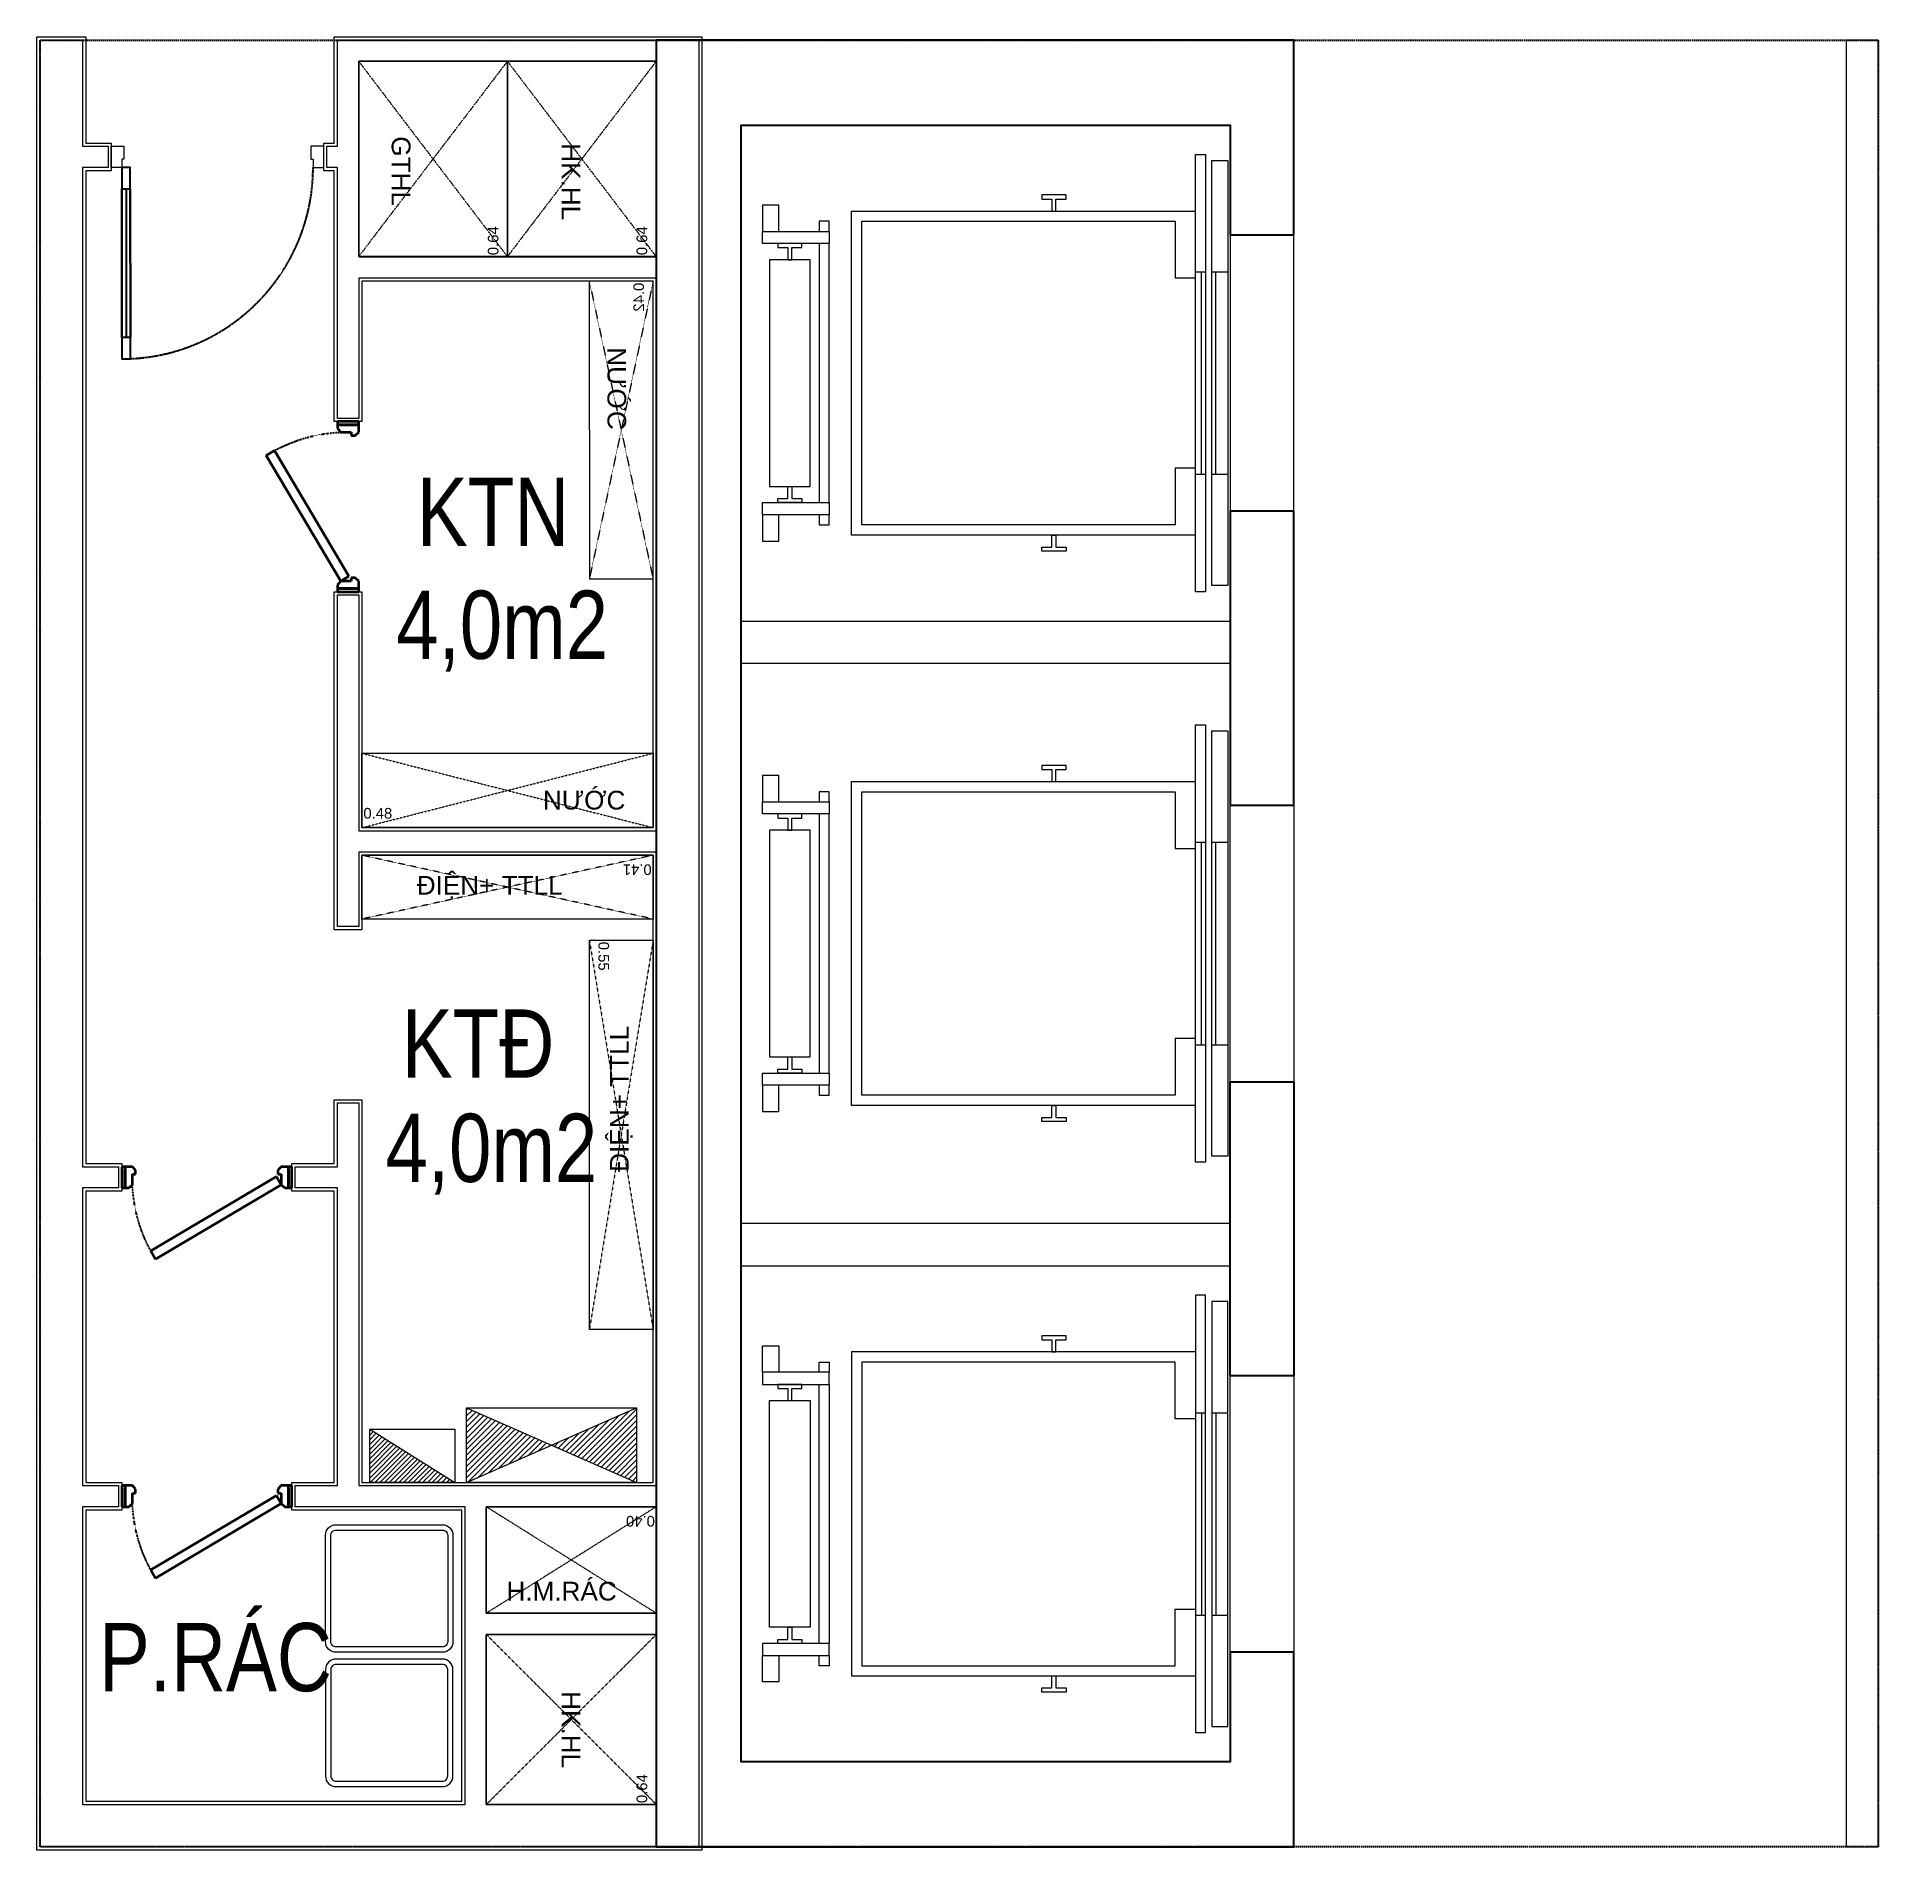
# Model space of a CAD drawing. Header units: millimetres. Extents: x -8915 to -250, y -10316 to -1786.
import ezdxf
from ezdxf.enums import TextEntityAlignment as Align

# ---------------------------------------------------------------- set-up
doc = ezdxf.new("R2010")
doc.units = ezdxf.units.MM
for name, pattern in [('250602-MB CO CAU CĂN HO X1-3A-1$0$Xr_truc thang N3 tang dien hinh$0$T-Can ho$0$HIDDEN3', [0.2, 0.1, -0.1]), ('HIDDEN', [9.525, 6.35, -3.175]), ('HIDDEN3', [0.2, 0.1, -0.1]), ('Xr_truc thang N3 tang dien hinh$0$T-Can ho$0$HIDDEN3', [0.2, 0.1, -0.1]), ('XREF MB$0$HIDDEN', [0.375, 0.25, -0.125]), ('Xref Y2-Y4 ME$0$Xref MB Y2.Y4$0$Xr_truc thang N3 tang dien hinh$0$T-Can ho$0$HIDDEN3', [0.2, 0.1, -0.1])]:
    doc.linetypes.add(name, pattern=pattern)
doc.layers.get('0').update_dxf_attribs({"color": 231})
for name, color, linetype in [('A-CONC', 2, 'Continuous'), ('A-DOOR', 142, 'Continuous'), ('MDI-BAO-TM', 3, 'HIDDEN')]:
    doc.layers.add(name, color=color, linetype=linetype)
for name, color, linetype, lineweight in [('A-FNSH', 253, 'Continuous', 9), ('A-LITE', 9, 'Continuous', 9), ('A-TEXT', 255, 'Continuous', 25), ('A-WALL', 1, 'Continuous', 13), ('ICU. CUA', 145, 'Continuous', 13)]:
    doc.layers.add(name, color=color, linetype=linetype, lineweight=lineweight)
doc.styles.add('250602-MB CO CAU CĂN HO X1-3A-1$0$Xr_truc thang N3 tang dien hinh$0$T-Can ho$0$Arial', font='arial.ttf')
doc.styles.add('MDI_Chu Thuong', font='arial.ttf', dxfattribs={"width": 0.8})
doc.styles.add('Xr_truc thang N3 tang dien hinh$0$T-Can ho$0$Arial', font='arial.ttf')
doc.styles.add('Xref Y2-Y4 ME$0$Xref MB Y2.Y4$0$Xr_truc thang N3 tang dien hinh$0$T-Can ho$0$Arial', font='arial.ttf')

# ---------------------------------------------------------------- blocks, each defined once
blk = doc.blocks.new('*U18')
blk.add_lwpolyline([(0, 0), (0, 700), (918.7, 700), (918.7, 0)], close=True)
at = {"linetype": 'Xr_truc thang N3 tang dien hinh$0$T-Can ho$0$HIDDEN3'}
for points in [[(0, 0), (918.7, 700)], [(0, 700), (918.7, 0)]]:
    blk.add_lwpolyline(points, dxfattribs=at)
at = {"style": 'Xr_truc thang N3 tang dien hinh$0$T-Can ho$0$Arial'}
blk.add_text('0.64', height=50, dxfattribs=at).set_placement((6.6, 42.7))
blk.add_attdef('--', text='', height=88, dxfattribs=at).set_placement((126.6, 189.6), align=Align.MIDDLE_CENTER)
blk = doc.blocks.new('*U19')
blk.add_lwpolyline([(0, 0), (0, 700), (918.7, 700), (918.7, 0)], close=True)
at = {"linetype": '250602-MB CO CAU CĂN HO X1-3A-1$0$Xr_truc thang N3 tang dien hinh$0$T-Can ho$0$HIDDEN3'}
for points in [[(0, 0), (918.7, 700)], [(0, 700), (918.7, 0)]]:
    blk.add_lwpolyline(points, dxfattribs=at)
at = {"style": '250602-MB CO CAU CĂN HO X1-3A-1$0$Xr_truc thang N3 tang dien hinh$0$T-Can ho$0$Arial'}
blk.add_text('0.64', height=50, dxfattribs=at).set_placement((6.6, 42.7))
blk.add_attdef('--', text='', height=88, dxfattribs=at).set_placement((126.6, 189.6), align=Align.MIDDLE_CENTER)
blk = doc.blocks.new('*U20')
blk.add_lwpolyline([(0, 0), (0, 350), (1370, 350), (1370, 0)], close=True)
at = {"linetype": 'Xref Y2-Y4 ME$0$Xref MB Y2.Y4$0$Xr_truc thang N3 tang dien hinh$0$T-Can ho$0$HIDDEN3'}
for points in [[(0, 0), (1370, 350)], [(0, 350), (1370, 0)]]:
    blk.add_lwpolyline(points, dxfattribs=at)
at = {"style": 'Xref Y2-Y4 ME$0$Xref MB Y2.Y4$0$Xr_truc thang N3 tang dien hinh$0$T-Can ho$0$Arial'}
blk.add_text('0.48', height=50, dxfattribs=at).set_placement((6.6, 42.7))
blk.add_attdef('--', text='', height=88, dxfattribs=at).set_placement((126.6, 189.6), align=Align.MIDDLE_CENTER)
blk = doc.blocks.new('*U14')
blk.add_lwpolyline([(0, 0), (0, 300), (1400, 300), (1400, 0)], close=True)
at = {"linetype": 'Xref Y2-Y4 ME$0$Xref MB Y2.Y4$0$Xr_truc thang N3 tang dien hinh$0$T-Can ho$0$HIDDEN3'}
for points in [[(0, 0), (1400, 300)], [(0, 300), (1400, 0)]]:
    blk.add_lwpolyline(points, dxfattribs=at)
at = {"style": 'Xref Y2-Y4 ME$0$Xref MB Y2.Y4$0$Xr_truc thang N3 tang dien hinh$0$T-Can ho$0$Arial'}
blk.add_text('0.42', height=50, dxfattribs=at).set_placement((6.6, 42.7))
blk.add_attdef('--', text='', height=88, dxfattribs=at).set_placement((126.6, 189.6), align=Align.MIDDLE_CENTER)
blk = doc.blocks.new('TUCC')
at = {"layer": 'A-FNSH'}
h = blk.add_hatch(dxfattribs=at)
h.set_pattern_fill('ANSI31', color=8, scale=5, angle=90)
h.set_pattern_definition([(135, (159303.51, -210150.06), (-11.2253, -11.2253), [])])
h.paths.add_polyline_path([(159303.5, -210150.1), (159053.5, -210550.1), (159303.5, -210550.1)])
for p, q in [((159053.5, -210550.1), (159053.5, -210150.1)), ((159053.5, -210550.1), (159303.5, -210150.1)), ((159053.5, -210150.1), (159303.5, -210150.1)), ((159303.5, -210150.1), (159303.5, -210550.1)), ((159303.5, -210550.1), (159053.5, -210550.1))]:
    blk.add_line(p, q, dxfattribs=at)
blk = doc.blocks.new('*X4')
at = {"color": 0}
for p, q in [((32025, 38839.7), (32032.1, 38846.9)), ((32025, 38813.2), (32050.6, 38838.8)), ((32025, 38786.7), (32069, 38830.7)), ((32025, 38760.2), (32087.5, 38822.7)), ((32567.1, 38612.8), (32788.1, 38833.9)), ((32585.5, 38604.8), (32825, 38844.2)), ((32025, 38733.7), (32105.9, 38814.6)), ((32025, 38707.2), (32124.4, 38806.5)), ((32025, 38680.6), (32142.8, 38798.5)), ((32025, 38654.1), (32161.3, 38790.4)), ((32025, 38627.6), (32179.7, 38782.3)), ((32025, 38601.1), (32198.2, 38774.2)), ((32025, 38574.6), (32216.6, 38766.2)), ((32025, 38548.1), (32235, 38758.1)), ((32025, 38521.5), (32253.5, 38750)), ((32033.8, 38503.9), (32271.9, 38742)), ((32081, 38524.5), (32290.4, 38733.9)), ((32493.3, 38645.1), (32599.5, 38751.4)), ((32511.7, 38637.1), (32646.7, 38772)), ((32530.2, 38629), (32693.8, 38792.6)), ((32548.6, 38620.9), (32740.9, 38813.2)), ((32604, 38596.7), (32825, 38817.7)), ((32622.4, 38588.6), (32825, 38791.2)), ((32640.9, 38580.6), (32825, 38764.7)), ((32659.3, 38572.5), (32825, 38738.2)), ((32128.1, 38545.1), (32308.8, 38725.8)), ((32175.3, 38565.7), (32327.3, 38717.8)), ((32222.4, 38586.4), (32345.7, 38709.7)), ((32269.5, 38607), (32364.2, 38701.6)), ((32316.7, 38627.6), (32382.6, 38693.5)), ((32363.8, 38648.2), (32401.1, 38685.5)), ((32411, 38668.9), (32419.5, 38677.4)), ((32438, 38669.3), (32458.1, 38689.5)), ((32456.4, 38661.3), (32505.2, 38710.1)), ((32474.8, 38653.2), (32552.4, 38730.7)), ((32677.8, 38564.4), (32825, 38711.7)), ((32696.2, 38556.3), (32825, 38685.1)), ((32714.6, 38548.3), (32825, 38658.6)), ((32733.1, 38540.2), (32825, 38632.1)), ((32751.5, 38532.1), (32825, 38605.6)), ((32770, 38524.1), (32825, 38579.1)), ((32788.4, 38516), (32825, 38552.6)), ((32806.9, 38507.9), (32825, 38526))]:
    blk.add_line(p, q, dxfattribs=at)
blk = doc.blocks.new('P3')
at = {"layer": 'A-FNSH'}
for p, q in [((-400, 175), (400, 175)), ((-400, 175), (400, -175)), ((-400, -175), (400, 175)), ((-400, -175), (-400, 175)), ((400, 175), (400, -175)), ((400, -175), (-400, -175))]:
    blk.add_line(p, q, dxfattribs=at)
at = {"layer": 'A-FNSH', "color": 8}
blk.add_blockref('*X4', (-32425, -38675), dxfattribs=at)
blk = doc.blocks.new('*U12')
blk.add_lwpolyline([(0, 0), (0, 300), (1370.1, 300), (1370.1, 0)], close=True)
at = {"linetype": 'Xref Y2-Y4 ME$0$Xref MB Y2.Y4$0$Xr_truc thang N3 tang dien hinh$0$T-Can ho$0$HIDDEN3'}
for points in [[(0, 0), (1370.1, 300)], [(0, 300), (1370.1, 0)]]:
    blk.add_lwpolyline(points, dxfattribs=at)
at = {"style": 'Xref Y2-Y4 ME$0$Xref MB Y2.Y4$0$Xr_truc thang N3 tang dien hinh$0$T-Can ho$0$Arial'}
blk.add_text('0.41', height=50, dxfattribs=at).set_placement((6.6, 42.7))
blk.add_attdef('--', text='', height=88, dxfattribs=at).set_placement((126.6, 189.6), align=Align.MIDDLE_CENTER)
blk = doc.blocks.new('*U13')
blk.add_lwpolyline([(0, 0), (0, 300), (1830.5, 300), (1830.5, 0)], close=True)
at = {"linetype": 'Xref Y2-Y4 ME$0$Xref MB Y2.Y4$0$Xr_truc thang N3 tang dien hinh$0$T-Can ho$0$HIDDEN3'}
for points in [[(0, 0), (1830.5, 300)], [(0, 300), (1830.5, 0)]]:
    blk.add_lwpolyline(points, dxfattribs=at)
at = {"style": 'Xref Y2-Y4 ME$0$Xref MB Y2.Y4$0$Xr_truc thang N3 tang dien hinh$0$T-Can ho$0$Arial'}
blk.add_text('0.55', height=50, dxfattribs=at).set_placement((6.6, 42.7))
blk.add_attdef('--', text='', height=88, dxfattribs=at).set_placement((126.6, 189.6), align=Align.MIDDLE_CENTER)
blk = doc.blocks.new('*U15')
blk.add_lwpolyline([(0, 0), (0, 500.3), (800, 500.3), (800, 0)], close=True)
at = {"linetype": 'Xref Y2-Y4 ME$0$Xref MB Y2.Y4$0$Xr_truc thang N3 tang dien hinh$0$T-Can ho$0$HIDDEN3'}
for points in [[(0, 0), (800, 500.3)], [(0, 500.3), (800, 0)]]:
    blk.add_lwpolyline(points, dxfattribs=at)
at = {"style": 'Xref Y2-Y4 ME$0$Xref MB Y2.Y4$0$Xr_truc thang N3 tang dien hinh$0$T-Can ho$0$Arial'}
blk.add_text('0.40', height=50, dxfattribs=at).set_placement((6.6, 42.7))
blk.add_attdef('--', text='', height=88, dxfattribs=at).set_placement((126.6, 189.6), align=Align.MIDDLE_CENTER)
blk = doc.blocks.new('*U16')
blk.add_lwpolyline([(0, 0), (0, 800), (800, 800), (800, 0)], close=True)
at = {"linetype": 'Xr_truc thang N3 tang dien hinh$0$T-Can ho$0$HIDDEN3'}
for points in [[(0, 0), (800, 800)], [(0, 800), (800, 0)]]:
    blk.add_lwpolyline(points, dxfattribs=at)
at = {"style": 'Xr_truc thang N3 tang dien hinh$0$T-Can ho$0$Arial'}
blk.add_text('0.64', height=50, dxfattribs=at).set_placement((6.6, 42.7))
blk.add_attdef('--', text='', height=88, dxfattribs=at).set_placement((126.6, 189.6), align=Align.MIDDLE_CENTER)
blk = doc.blocks.new('s1_cuaky_830')
at = {"lineweight": 35, "extrusion": (0, 0, -1)}
for p, q in [((18500, -3595.6), (18400, -3595.6)), ((18400, -3595.6), (18400, -3610.6)), ((18500, -3610.6), (18400, -3610.6)), ((18400, -3610.6), (18400, -3628.3)), ((18400, -3610.6), (18490, -3610.6)), ((18400, -3628.3), (18415, -3645.6)), ((18500, -3610.6), (18500, -3595.6)), ((18500, -3645.6), (18500, -3610.6)), ((18415, -3645.6), (18465, -3645.6)), ((18465, -3645.6), (18465, -3660.6)), ((18465, -3660.6), (18483, -3660.6)), ((18483, -3660.6), (18500, -3645.6)), ((18103.7, -3731.4), (18065, -3754.4)), ((18415, -4345.6), (18065, -3754.4)), ((18453.7, -4322.7), (18103.7, -3731.4)), ((18453.7, -4322.7), (18415, -4345.6)), ((18465, -4330.5), (18465, -4345.6)), ((18483, -4330.5), (18465, -4330.5)), ((18500, -4345.6), (18483, -4330.5)), ((18415, -4345.6), (18400, -4362.8)), ((18400, -4362.8), (18400, -4380.6)), ((18400, -4380.6), (18500, -4380.6)), ((18400, -4380.6), (18400, -4395.6)), ((18490, -4380.6), (18400, -4380.6)), ((18400, -4395.6), (18500, -4395.6)), ((18465, -4345.6), (18415, -4345.6)), ((18500, -4380.6), (18500, -4345.6)), ((18500, -4395.6), (18500, -4380.6))]:
    blk.add_line(p, q, dxfattribs=at)
at = {"linetype": 'HIDDEN3', "extrusion": (0, 0, -1)}
blk.add_arc((-18445.4, -4360.9), 715.9, 57.90313, 87.56572, dxfattribs=at)
blk = doc.blocks.new('s1_thungrac')
for points in [[(19311.2, -9384.7), (18811.2, -9384.7, -0.414214), (18761.2, -9334.7), (18761.2, -8834.7, -0.414214), (18811.2, -8784.7), (19311.2, -8784.7, -0.414214), (19361.2, -8834.7), (19361.2, -9334.7, -0.414214)], [(19311.2, -9359.7), (18811.2, -9359.7, -0.414214), (18786.2, -9334.7), (18786.2, -8834.7, -0.414214), (18811.2, -8809.7), (19311.2, -8809.7, -0.414214), (19336.2, -8834.7), (19336.2, -9334.7, -0.414214)]]:
    blk.add_lwpolyline(points, format="xyb", close=True)
blk = doc.blocks.new('*U17')
blk.add_line((-70, 100), (-70, 799.7))
for points in [[(-50, 0), (-50, 899.7), (-90, 899.7), (-90, 0)], [(-50, 100), (-90, 100), (-90, 799.7), (-50, 799.7)]]:
    blk.add_lwpolyline(points, close=True)
at = {"linetype": 'XREF MB$0$HIDDEN'}
blk.add_arc((-50, 0), 899.7, 90, 180, dxfattribs=at)
at = {"layer": 'ICU. CUA'}
for points in [[(-999.7, -100), (-939.7, -100), (-939.7, -40), (-949.7, -40), (-949.7, 0), (-999.7, 0)], [(0, -100), (-60, -100), (-60, -40), (-50, -40), (-50, 0), (0, 0)]]:
    blk.add_lwpolyline(points, close=True, dxfattribs=at)
blk = doc.blocks.new('x_loithangmay')
for p, q in [((-160, 500), (-110, 500)), ((-130, -500), (-130, 500)), ((-80, 500), (0, 500)), ((-60, -500), (-60, 500)), ((-160, -500), (-110, -500)), ((-80, -500), (0, -500))]:
    blk.add_line(p, q)
at = {"flags": 128}
for points in [[(-110, -1080), (-160, -1080), (-160, 1080), (-110, 1080)], [(-80, 1050), (0, 1050), (0, -1050), (-80, -1050)], [(-2220, 830), (-2300, 830), (-2300, 700), (-2220, 700)], [(-850, 860), (-800, 860), (-800, 880), (-920, 880), (-920, 860), (-870, 860), (-870, 800), (-850, 800)], [(-1970, 750), (-2020, 750), (-2020, 700), (-1970, 700)], [(-1970, 640), (-2020, 640), (-2020, -640), (-1970, -640), (-1970, 640), (-2300, 640), (-2300, 700), (-1970, 700)], [(-2155, 620), (-2105, 620), (-2105, 640), (-2225, 640), (-2225, 620), (-2175, 620), (-2175, 560), (-2155, 560)], [(-2065, 560), (-2265, 560), (-2265, -560), (-2065, -560)], [(-2155, -620), (-2105, -620), (-2105, -640), (-2225, -640), (-2225, -620), (-2175, -620), (-2175, -560), (-2155, -560)], [(-1970, -700), (-2020, -700), (-2020, -750), (-1970, -750), (-1970, -700), (-2300, -700), (-2300, -640), (-1970, -640)], [(-2220, -700), (-2300, -700), (-2300, -830), (-2220, -830)], [(-850, -860), (-800, -860), (-800, -880), (-920, -880), (-920, -860), (-870, -860), (-870, -800), (-850, -800)]]:
    blk.add_lwpolyline(points, close=True, dxfattribs=at)
for points in [[(-160, -800), (-1860, -800), (-1860, 800), (-160, 800)], [(-160, -470), (-260, -470), (-260, -750), (-1810, -750), (-1810, 750), (-260, 750), (-260, 470), (-160, 470)]]:
    blk.add_lwpolyline(points, dxfattribs=at)

msp = doc.modelspace()

# ---------------------------------------------------------------- linework, layer by layer
at = {"layer": 'A-CONC'}
for points in [[(-3000, -2717.3), (-3000, -1800.6), (-6000, -1800.6), (-6000, -10300.6), (-3000, -10300.6), (-3000, -9383.9), (-3300, -9383.9), (-3300, -9900.6), (-5600, -9900.6), (-5600, -2200.6), (-3300, -2200.6), (-3300, -2717.3)], [(-3000, -4017.3), (-3300, -4017.3), (-3300, -5400.6), (-3000, -5400.6)], [(-3000, -8083.9), (-3300, -8083.9), (-3300, -6700.6), (-3000, -6700.6)]]:
    msp.add_lwpolyline(points, close=True, dxfattribs=at)
at = {"layer": 'A-FNSH', "ltscale": 0.3}
msp.add_lwpolyline([(-7385, -8585.6), (-6015, -8585.6), (-6015, -5635.6), (-7385, -5635.6), (-7385, -5985.6), (-7515, -5985.6), (-7515, -4395.6), (-7385, -4395.6), (-7385, -5505.6), (-6015, -5505.6), (-6015, -2935.6), (-7385, -2935.6), (-7385, -3595.6), (-7515, -3595.6), (-7515, -2415.6), (-7565, -2415.6), (-7565, -2285.6), (-7515, -2285.6), (-7515, -1785.6), (-5785, -1785.6), (-5785, -10315.6), (-6000, -10315.6), (-8700, -10315.6), (-8915, -10315.6), (-8915, -1785.6), (-8685, -1785.6), (-8685, -2285.6), (-8565, -2285.6), (-8565, -2415.6), (-8685, -2415.6), (-8685, -7085.6), (-8515, -7085.6), (-8515, -7215.6), (-8685, -7215.6), (-8685, -8585.6), (-8515, -8585.6), (-8515, -8715.6), (-8685, -8715.6), (-8685, -10085.6), (-6915, -10085.6), (-6915, -8715.6), (-7715, -8715.6), (-7715, -8585.6), (-7515, -8585.6), (-7515, -7215.6), (-7715, -7215.6), (-7715, -7085.6), (-7515, -7085.6), (-7515, -6785.6), (-7385, -6785.6)], close=True, dxfattribs=at)
at = {"layer": 'A-LITE', "ltscale": 0.3}
for points in [[(-3300, -4017.3), (-3000, -4017.3), (-3000, -2717.3), (-3300, -2717.3)], [(-3300, -5400.6), (-3000, -5400.6), (-3000, -6700.6), (-3300, -6700.6)], [(-3300, -8083.9), (-3000, -8083.9), (-3000, -9383.9), (-3300, -9383.9)]]:
    msp.add_lwpolyline(points, close=True, dxfattribs=at)
at = {"layer": 'A-WALL'}
for points in [[(-6000, -8600.6), (-6000, -5620.6), (-7400, -5620.6), (-7400, -5970.6), (-7500, -5970.6), (-7500, -4410.6), (-7400, -4410.6), (-7400, -5520.6), (-6000, -5520.6), (-6000, -2920.6), (-7400, -2920.6), (-7400, -3580.6), (-7500, -3580.6), (-7500, -2400.6), (-7550, -2400.6), (-7550, -2300.6), (-7500, -2300.6), (-7500, -1800.6), (-5800, -1800.6), (-5800, -10300.6), (-6000, -10300.6), (-8700, -10300.6), (-8900, -10300.6), (-8900, -1800.6), (-8700, -1800.6), (-8700, -2300.6), (-8580, -2300.6), (-8580, -2400.6), (-8700, -2400.6), (-8700, -7100.6), (-8530, -7100.6), (-8530, -7200.6), (-8700, -7200.6), (-8700, -8600.6), (-8530, -8600.6), (-8530, -8700.6), (-8700, -8700.6), (-8700, -10100.6), (-6900, -10100.6), (-6900, -8700.6), (-7700, -8700.6), (-7700, -8600.6), (-7500, -8600.6), (-7500, -7200.6), (-7700, -7200.6), (-7700, -7100.6), (-7500, -7100.6), (-7500, -6800.6), (-7400, -6800.6), (-7400, -8600.6)], [(-250, -10300.6), (-250, -1800.6), (-400, -1800.6), (-400, -10300.6)], [(-7400, -1900.6), (-7400, -2820.6), (-6000, -2820.6), (-6000, -1900.6)], [(-6000, -1900.6), (-6000, -1900.6), (-6000, -1900.6)], [(-5600, -4533.9), (-3300, -4533.9), (-3300, -4733.9), (-5600, -4733.9)], [(-5600, -7567.3), (-3300, -7567.3), (-3300, -7367.3), (-5600, -7367.3)], [(-5600, -7567.3), (-3300, -7567.3), (-3300, -7367.3), (-5600, -7367.3)], [(-5600, -7567.3), (-3300, -7567.3), (-3300, -7367.3), (-5600, -7367.3)], [(-6000, -9200.6), (-6000, -8700.6), (-6800, -8700.6), (-6800, -9200.6)], [(-6800, -9300.6), (-6800, -10100.6), (-6000, -10100.6), (-6000, -9300.6)]]:
    msp.add_lwpolyline(points, close=True, dxfattribs=at)
at = {"layer": 'MDI-BAO-TM'}
msp.add_lwpolyline([(-8900, -1800.6), (-250, -1800.6), (-250, -10300.6), (-8900, -10300.6)], close=True, dxfattribs=at)

# ---------------------------------------------------------------- block references
at = {"layer": 'A-DOOR', "ltscale": 0.3, "xscale": 1.000257109844844, "yscale": 1.000257109844844, "zscale": 1.000257109844844, "rotation": 180.0023196006857}
msp.add_blockref('*U17', (-8565, -2400.6), dxfattribs=at)
at = {"layer": 'A-DOOR', "ltscale": 0.3}
msp.add_blockref('s1_cuaky_830', (-25900, 0), dxfattribs=at)
at = {"layer": 'A-DOOR', "ltscale": 0.3, "rotation": 90}
for p in [(-12110.6, -25600.6), (-12110.6, -27100.6)]:
    msp.add_blockref('s1_cuaky_830', p, dxfattribs=at)
at = {"layer": 'A-FNSH', "color": 7}
for name, p, rotation in [('P3', (-6492.5, -8410.6), 0.001102467970472781), ('TUCC', (203198.8, 150722), 270.0011024679706)]:
    msp.add_blockref(name, p, dxfattribs=dict(at, rotation=rotation))
at = {"layer": 'A-LITE', "linetype": 'HIDDEN', "ltscale": 0.3}
ref = msp.add_blockref('*U19', (-6700, -2819.3), dxfattribs=dict(at, rotation=90.00110246797065))
ref.add_attrib('--', 'GTHL', dxfattribs={"layer": '0', "height": 88, "rotation": 270.0011, "style": '250602-MB CO CAU CĂN HO X1-3A-1$0$Xr_truc thang N3 tang dien hinh$0$T-Can ho$0$Arial'}).set_placement((-7201, -2417.2), align=Align.MIDDLE_CENTER)
ref = msp.add_blockref('*U18', (-6000, -2819.3), dxfattribs=dict(at, rotation=90.00110246797065))
ref.add_attrib('--', 'HK.HL', dxfattribs={"layer": '0', "height": 88, "rotation": 270.0011, "style": 'Xr_truc thang N3 tang dien hinh$0$T-Can ho$0$Arial'}).set_placement((-6401.2, -2467), align=Align.MIDDLE_CENTER)
at = {"layer": 'A-LITE', "ltscale": 0.3, "xscale": 0.952168083658612, "yscale": 0.952168083658612, "zscale": 0.952168083658612}
for p in [(-3310, -3367.3), (-3310, -6050.6)]:
    msp.add_blockref('x_loithangmay', p, dxfattribs=at)
at = {"layer": 'A-LITE', "linetype": 'HIDDEN', "ltscale": 0.3}
ref = msp.add_blockref('*U14', (-6015, -2935.6), dxfattribs=dict(at, xscale=-1, rotation=90.00110246168099))
ref.add_attrib('--', 'NƯỚC', dxfattribs={"layer": '0', "height": 88, "rotation": 270.0011, "style": 'Xref Y2-Y4 ME$0$Xref MB Y2.Y4$0$Xr_truc thang N3 tang dien hinh$0$T-Can ho$0$Arial'}).set_placement((-6185.7, -3439.8, 0), align=Align.MIDDLE_CENTER)
ref = msp.add_blockref('*U20', (-7385, -5505.6), dxfattribs=dict(at, rotation=0.001102467970472781))
ref.add_attrib('--', 'NƯỚC', dxfattribs={"layer": '0', "height": 88, "rotation": 0.0011, "style": 'Xref Y2-Y4 ME$0$Xref MB Y2.Y4$0$Xr_truc thang N3 tang dien hinh$0$T-Can ho$0$Arial'}).set_placement((-6339.4, -5376.3, 0), align=Align.MIDDLE_CENTER)
ref = msp.add_blockref('*U12', (-6014.9, -5635.6), dxfattribs=dict(at, rotation=180.0011024679706))
ref.add_attrib('--', 'ĐIỆN+ TTLL', dxfattribs={"layer": '0', "height": 88, "rotation": 0.0011, "style": 'Xref Y2-Y4 ME$0$Xref MB Y2.Y4$0$Xr_truc thang N3 tang dien hinh$0$T-Can ho$0$Arial'}).set_placement((-6783.9, -5776.5, 0), align=Align.MIDDLE_CENTER)
ref = msp.add_blockref('*U13', (-6314.9, -6035.6), dxfattribs=dict(at, rotation=270.0011024742526))
ref.add_attrib('--', 'ĐIỆN+ TTLL', dxfattribs={"layer": '0', "height": 88, "rotation": 90.0011, "style": 'Xref Y2-Y4 ME$0$Xref MB Y2.Y4$0$Xr_truc thang N3 tang dien hinh$0$T-Can ho$0$Arial'}).set_placement((-6174, -6781.2, 0), align=Align.MIDDLE_CENTER)
at = {"layer": 'A-LITE', "ltscale": 0.3, "xscale": -0.952168083658612, "yscale": 0.952168083658612, "zscale": 0.952168083658612, "rotation": 180}
msp.add_blockref('x_loithangmay', (-3310, -8733.9), dxfattribs=at)
at = {"layer": 'A-LITE', "linetype": 'HIDDEN', "ltscale": 0.3}
ref = msp.add_blockref('*U15', (-6000, -8700.6), dxfattribs=dict(at, rotation=179.99660431415))
ref.add_attrib('--', 'H.M.RÁC', dxfattribs={"layer": '0', "height": 88, "rotation": 359.9966, "style": 'Xref Y2-Y4 ME$0$Xref MB Y2.Y4$0$Xr_truc thang N3 tang dien hinh$0$T-Can ho$0$Arial'}).set_placement((-6445.6, -9097.2, 0), align=Align.MIDDLE_CENTER)
msp.add_blockref('s1_thungrac', (-26317.8, 0), dxfattribs=at)
ref = msp.add_blockref('*U16', (-6000, -10100.8), dxfattribs=dict(at, rotation=90.00110246797065))
ref.add_attrib('--', 'HK.HL', dxfattribs={"layer": '0', "height": 88, "rotation": 270.0011, "style": 'Xr_truc thang N3 tang dien hinh$0$T-Can ho$0$Arial'}).set_placement((-6401.3, -9748.6), align=Align.MIDDLE_CENTER)
at = {"layer": 'A-LITE', "linetype": 'HIDDEN', "ltscale": 0.3, "xscale": -1, "rotation": 180}
msp.add_blockref('s1_thungrac', (-26317.8, -18801.2), dxfattribs=at)

# ---------------------------------------------------------------- texts
at = {"layer": 'A-TEXT', "ltscale": 0.3, "style": 'MDI_Chu Thuong', "width": 0.8}
for s, p in [('KTN', (-7126.4, -4180.4)), ('4,0m2', (-7223.6, -4711.6)), ('KTĐ', (-7197.3, -6681.7)), ('4,0m2', (-7274.3, -7172.3)), ('P.RÁC', (-8622.6, -9567.9))]:
    msp.add_text(s, height=320.98, dxfattribs=at).set_placement(p)

doc.saveas('drawing.dxf')
